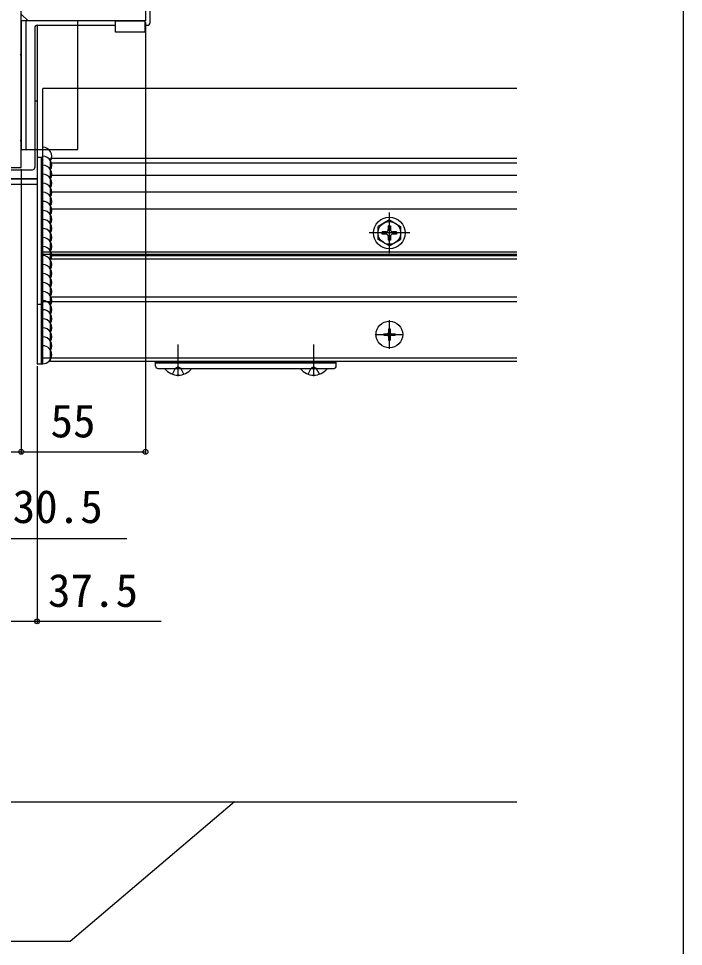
# Model space of a CAD drawing. Units: millimetres, scale not verified. Extents: x -875 to 875, y -1304 to 1296.
# Drawn here: x 580.6 to 875, y -109.3 to 301.9 of the extents above; entities that cross this region are included whole.
import ezdxf
from ezdxf.enums import TextEntityAlignment as Align

# ---------------------------------------------------------------- set-up
doc = ezdxf.new("R2010")
doc.units = ezdxf.units.MM
doc.header["$LTSCALE"] = 8
for name, color, linetype in [('0-3_YKK_11', 7, 'Continuous'), ('0-4_YKK_12', 2, 'Continuous'), ('0-5_YKK_13', 4, 'Continuous'), ('0-7_YKK_D', 6, 'Continuous'), ('0-8_YKK_ZWAK', 7, 'Continuous')]:
    doc.layers.add(name, color=color, linetype=linetype)
doc.styles.add('ＭＳ ゴシック', font='')
doc.styles.get('ＭＳ ゴシック').set_extended_font_data('MS Gothic')

msp = doc.modelspace()

# ---------------------------------------------------------------- linework, layer by layer
at = {"layer": '0-3_YKK_11'}
for points in [[(555.782, 235.895), (581.782, 235.895), (581.782, 247.437), (581.662, 247.62), (581.662, 248.17), (581.782, 248.353), (581.782, 285.437), (581.662, 285.62), (581.662, 286.17), (581.782, 286.353), (581.782, 350.437)], [(636.782, 335.895), (636.782, 300.895), (584.782, 300.895), (581.782, 303.895)]]:
    msp.add_lwpolyline(points, dxfattribs=at)
at = {"layer": '0-4_YKK_12'}
for p, q in [((587.782, 265.395), (588.782, 265.395)), ((801.282, 239.895), (594.782, 239.895)), ((801.282, 237.869), (594.782, 237.869)), ((588.782, 230.895), (513.782, 230.895)), ((801.282, 232.295), (594.782, 232.295)), ((801.282, 224.895), (594.782, 224.895)), ((801.282, 217.395), (594.782, 217.395)), ((801.282, 198.395), (591.282, 198.395)), ((801.282, 197.395), (591.282, 197.395)), ((801.282, 196.808), (594.782, 196.808)), ((801.282, 195.271), (594.782, 195.271)), ((801.282, 178.396), (594.782, 178.396)), ((801.282, 176.395), (591.282, 176.395)), ((801.282, 151.396), (594.782, 151.396)), ((801.282, 149.896), (594.782, 149.896))]:
    msp.add_line(p, q, dxfattribs=at)
for points in [[(588.782, 298.895), (588.782, 243.895), (588.782, 230.895)], [(801.282, 270.895), (606.782, 270.895), (591.282, 270.895)], [(801.282, 151.395), (591.282, 151.395), (591.282, 243.895), (591.282, 270.895)], [(594.782, 149.896), (594.782, 151.395), (594.782, 239.895)]]:
    msp.add_lwpolyline(points, dxfattribs=at)
at = {"layer": '0-5_YKK_13'}
for p, q in [((583.782, 300.895), (583.782, 243.895)), ((636.482, 298.895), (637.782, 298.895)), ((515.782, 234.895), (586.782, 234.895)), ((514.28, 230.895), (588.284, 230.895)), ((588.284, 230.895), (588.782, 230.895)), ((588.188, 228.395), (514.375, 228.395)), ((744.782, 197.896), (744.782, 215.896)), ((744.782, 212.646), (739.782, 209.759)), ((739.782, 204.032), (739.782, 209.759)), ((744.282, 210.046), (744.282, 208.396)), ((744.282, 210.046), (745.282, 210.046)), ((744.782, 212.646), (749.782, 209.759)), ((745.282, 210.046), (745.282, 208.396)), ((749.782, 209.759), (749.782, 204.032)), ((753.782, 206.896), (735.782, 206.896)), ((743.282, 207.396), (741.632, 207.396)), ((741.632, 206.396), (741.632, 207.396)), ((743.282, 206.396), (741.632, 206.396)), ((747.932, 207.396), (746.282, 207.396)), ((747.932, 206.396), (746.282, 206.396)), ((747.932, 207.396), (747.932, 206.396)), ((744.782, 201.146), (739.782, 204.032)), ((744.282, 205.396), (744.282, 203.746)), ((745.282, 203.746), (744.282, 203.746)), ((744.782, 201.146), (749.782, 204.032)), ((745.282, 205.396), (745.282, 203.746)), ((588.782, 175.396), (590.782, 175.396)), ((590.782, 175.396), (591.282, 175.396)), ((744.782, 155.596), (744.782, 168.196)), ((738.482, 161.896), (751.082, 161.896)), ((742.282, 162.246), (742.282, 161.546)), ((742.282, 162.246), (743.932, 162.246)), ((742.282, 161.546), (743.932, 161.546)), ((744.432, 164.396), (745.132, 164.396)), ((744.432, 164.396), (744.432, 162.746)), ((744.432, 161.046), (744.432, 159.396)), ((745.132, 164.396), (745.132, 162.746)), ((745.132, 161.046), (745.132, 159.396)), ((745.632, 162.246), (747.282, 162.246)), ((745.632, 161.546), (747.282, 161.546)), ((747.282, 162.246), (747.282, 161.546)), ((651.282, 143.396), (651.282, 157.395)), ((711.282, 143.396), (711.282, 157.395)), ((744.432, 159.396), (745.132, 159.396)), ((641.282, 147.896), (641.282, 149.896)), ((641.282, 149.896), (721.282, 149.896)), ((641.282, 149.396), (721.282, 149.396)), ((721.282, 147.896), (721.282, 149.896)), ((642.282, 146.896), (720.282, 146.896)), ((645.382, 146.896), (657.182, 146.896)), ((645.382, 146.648), (645.382, 146.896)), ((657.182, 146.648), (645.382, 146.648)), ((648.782, 144.313), (650.137, 147.03)), ((651.282, 147.639), (650.137, 147.03)), ((651.282, 147.639), (652.427, 147.03)), ((653.782, 144.313), (652.427, 147.03)), ((657.182, 146.648), (657.182, 146.896)), ((705.382, 146.896), (717.182, 146.896)), ((705.382, 146.648), (705.382, 146.896)), ((717.182, 146.648), (705.382, 146.648)), ((708.782, 144.313), (710.137, 147.03)), ((711.282, 147.639), (710.137, 147.03)), ((711.282, 147.639), (712.427, 147.03)), ((713.782, 144.313), (712.427, 147.03)), ((717.182, 146.648), (717.182, 146.896))]:
    msp.add_line(p, q, dxfattribs=at)
for points in [[(638.782, 364.895), (638.782, 335.895), (638.782, 299.895)], [(587.782, 297.895), (587.782, 243.895), (587.782, 235.895)], [(588.782, 298.895), (606.782, 298.895), (623.482, 298.895)], [(590.782, 148.896), (590.782, 240.396), (588.782, 240.396)], [(588.782, 240.396), (588.782, 148.896), (590.782, 148.896)], [(591.282, 148.896), (591.282, 240.396), (590.782, 240.396)], [(590.782, 240.396), (590.782, 148.896), (591.282, 148.896)]]:
    msp.add_lwpolyline(points, dxfattribs=at)
for points in [[(581.782, 300.895), (581.782, 243.895), (606.782, 243.895), (606.782, 300.895)], [(623.482, 300.895), (636.482, 300.895), (636.482, 295.895), (623.482, 295.895)]]:
    msp.add_lwpolyline(points, close=True, dxfattribs=at)
for centre, radius in [((744.782, 206.896), 7), ((744.782, 206.896), 5), ((744.782, 161.896), 5.9)]:
    msp.add_circle(centre, radius, dxfattribs=at)
for centre, radius, start, end in [((588.782, 297.895), 1, 90, 180), ((637.782, 299.895), 1, 270, 0), ((591.282, 240.896), 4, 330, 90), ((591.282, 236.896), 4, 330, 90), ((586.782, 235.895), 1, 270, 0), ((591.282, 232.896), 4, 330, 90), ((591.282, 228.896), 4, 330, 90), ((588.188, 229.395), 1, 270, 306.41379), ((591.282, 224.896), 4, 330, 90), ((591.282, 220.896), 4, 330, 90), ((591.282, 216.896), 4, 330, 90), ((591.282, 212.896), 4, 330, 90), ((591.282, 208.896), 4, 330, 90), ((591.282, 204.896), 4, 330, 90), ((743.282, 208.396), 1, 270, 0), ((743.282, 205.396), 1, 0, 90), ((746.282, 208.396), 1, 180, 270), ((746.282, 205.396), 1, 90, 180), ((591.282, 200.896), 4, 330, 90), ((591.282, 196.896), 4, 330, 90), ((591.282, 192.896), 4, 330, 90), ((591.282, 188.896), 4, 330, 90), ((591.282, 184.896), 4, 330, 90), ((591.282, 180.896), 4, 330, 90), ((591.282, 176.896), 4, 330, 90), ((591.282, 172.896), 4, 330, 90), ((591.282, 168.896), 4, 330, 90), ((591.282, 164.896), 4, 330, 90), ((591.282, 160.896), 4, 330, 90), ((591.282, 156.896), 4, 330, 90), ((743.932, 162.746), 0.5, 270, 0), ((743.932, 161.046), 0.5, 0, 90), ((745.632, 162.746), 0.5, 180, 270), ((745.632, 161.046), 0.5, 90, 180), ((591.282, 152.896), 4, 270, 90), ((642.282, 147.896), 1, 180, 270), ((651.282, 151.596), 7.7, 219.98312, 320.01688), ((711.282, 151.596), 7.7, 219.98312, 320.01688), ((720.282, 147.896), 1, 270, 0)]:
    msp.add_arc(centre, radius, start, end, dxfattribs=at)
at = {"layer": '0-7_YKK_D'}
for p, q in [((636.782, 300.195), (636.782, 108.896)), ((581.782, 235.195), (581.782, 108.896)), ((588.782, 147.896), (588.782, 33.806)), ((551.282, 109.896), (581.782, 109.896)), ((581.782, 109.896), (636.782, 109.896)), ((551.282, -45.194), (801.282, -45.194))]:
    msp.add_line(p, q, dxfattribs=at)
for points in [[(566.532, 109.896), (576.957, 71.447), (628.548, 71.447)], [(551.282, 34.806), (588.782, 34.806), (643.673, 34.806)], [(676.282, -45.194), (603.409, -107.066), (-485.569, -107.066)]]:
    msp.add_lwpolyline(points, dxfattribs=at)
for centre in [(581.782, 109.896), (581.782, 109.896), (636.782, 109.896), (588.782, 34.806)]:
    msp.add_circle(centre, 1.075, dxfattribs=at)
at = {"layer": '0-8_YKK_ZWAK'}
msp.add_lwpolyline([(-875, -1304.2), (875, -1304.2), (875, 1245.8)], dxfattribs=at)

# ---------------------------------------------------------------- texts
at = {"layer": '0-7_YKK_D', "style": 'ＭＳ ゴシック'}
for s, p in [('55', (594.736, 111.896)), ('30.5', (577.979, 73.947)), ('37.5', (593.604, 36.806))]:
    msp.add_text(s, height=14.66, dxfattribs=at).set_placement(p, align=Align.BOTTOM_LEFT)

doc.saveas('drawing.dxf')
